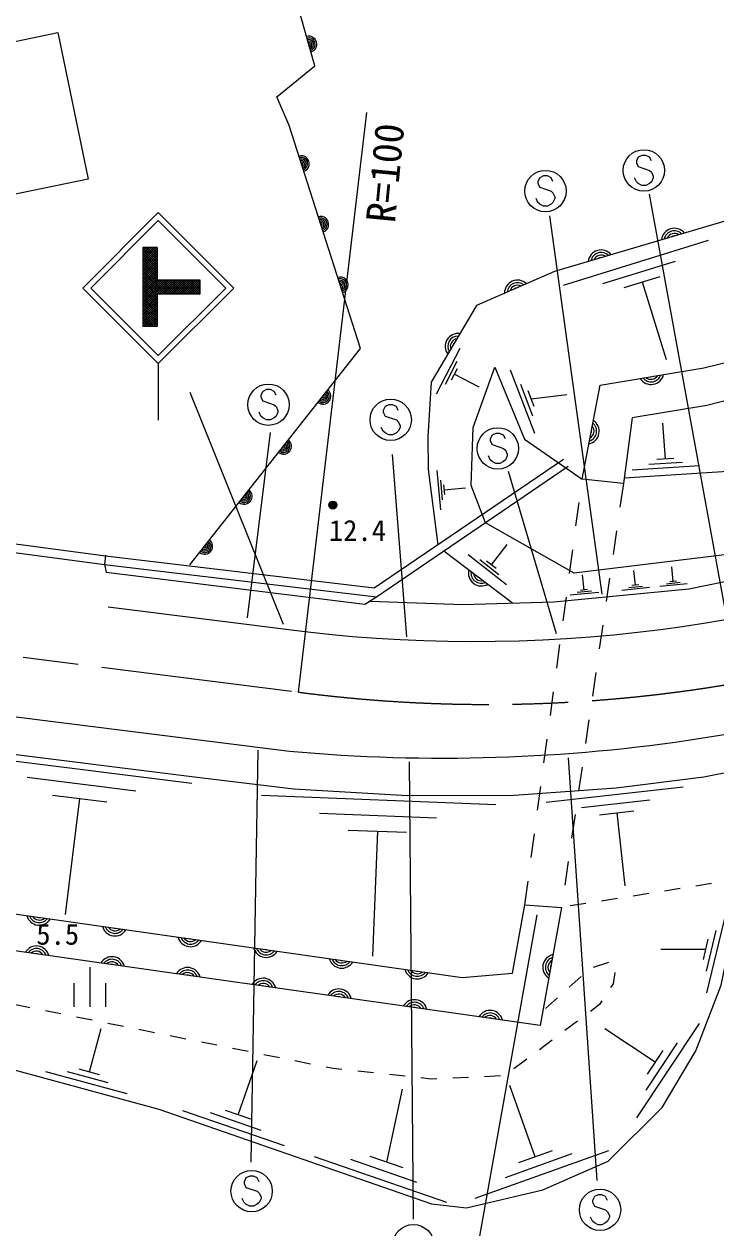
# Model space of a CAD drawing. Units: millimetres, scale not verified. Extents: x 40000 to 680000, y 20000 to 380000.
# Drawn here: x 501006 to 544494, y 243316 to 318921 of the extents above; entities that cross this region are included whole.
import ezdxf
from ezdxf.enums import TextEntityAlignment as Align

# ---------------------------------------------------------------- set-up
doc = ezdxf.new("R2010")
doc.units = ezdxf.units.MM
doc.header["$LTSCALE"] = 1000
doc.linetypes.add('CHAIN', pattern=[18.5, 12, -1.5, 3.5, -1.5])
for name, color, linetype, lineweight in [('M-BGD', 7, 'Continuous', 13), ('M-BMK', 2, 'CHAIN', 13), ('M-BMK-SRVR', 3, 'Continuous', 13), ('M-STR-HTXT', 7, 'Continuous', 13), ('M-STR-STRC', 7, 'Continuous', 13), ('M-STR-STRD', 7, 'Continuous', 13)]:
    doc.layers.add(name, color=color, linetype=linetype, lineweight=lineweight)
doc.styles.add('ＭＳ ゴシック', font='')
doc.styles.get('ＭＳ ゴシック').set_extended_font_data('MS Gothic')

msp = doc.modelspace()

# ---------------------------------------------------------------- linework, layer by layer
at = {"layer": 'M-BGD'}
for p, q in [((519290, 316308), (517312, 323225)), ((475114, 312585), (503120, 318389)), ((503120, 318389), (505027, 309186)), ((516897, 314361), (519290, 316308)), ((517664, 312547), (516897, 314361)), ((522150, 298541), (517664, 312547)), ((505027, 309186), (494409, 306986)), ((534917, 302521), (544037, 305359)), ((537387, 302622), (541947, 304041)), ((538716, 302369), (540996, 303078)), ((539856, 302724), (541369, 297860)), ((511432, 284950), (522150, 298541)), ((526925, 295694), (528418, 298560)), ((527489, 296311), (528236, 297744)), ((527867, 296570), (528240, 297286)), ((533102, 293202), (531587, 297185)), ((528054, 296928), (529583, 296132)), ((532989, 294299), (532231, 296290)), ((533065, 294898), (532686, 295893)), ((532875, 295395), (535132, 295666)), ((541315, 291606), (541162, 293861)), ((543467, 291185), (539239, 290899)), ((542391, 291395), (540277, 291253)), ((541843, 291642), (540786, 291570)), ((527205, 288409), (526978, 290890)), ((527314, 289044), (527200, 290285)), ((527451, 289370), (527394, 289990)), ((527422, 289680), (528745, 289801)), ((538678, 290068), (538461, 288584)), ((535694, 287399), (535895, 288885)), ((538244, 287099), (538027, 285615)), ((527398, 285829), (531713, 282564)), ((530378, 284964), (531376, 286245)), ((535293, 284426), (535493, 285912)), ((506121, 285569), (506061, 284989)), ((531329, 283707), (528927, 285580)), ((530853, 284336), (529653, 285272)), ((530678, 284730), (530078, 285198)), ((506061, 284989), (506161, 284509)), ((536203, 283379), (536106, 284342)), ((539432, 283674), (539338, 284599)), ((541810, 283913), (541717, 284832)), ((537810, 284131), (537594, 282647)), ((540322, 283531), (538588, 283356)), ((539877, 283602), (539010, 283515)), ((539648, 283696), (539215, 283652)), ((542695, 283770), (540971, 283596)), ((542253, 283841), (541391, 283754)), ((542025, 283935), (541594, 283891)), ((534891, 281453), (535092, 282939)), ((537129, 283230), (535325, 283048)), ((536666, 283305), (535764, 283214)), ((536428, 283402), (535977, 283357)), ((537377, 281162), (537160, 279678)), ((534490, 278480), (534690, 279966)), ((536943, 278194), (536726, 276710)), ((534088, 275507), (534289, 276993)), ((536510, 275225), (536293, 273741)), ((533686, 272534), (533887, 274020)), ((497895, 272964), (511562, 271253)), ((536076, 272257), (535859, 270773)), ((501198, 271625), (508032, 270770)), ((533285, 269561), (533486, 271047)), ((533828, 270052), (542425, 271010)), ((502792, 270500), (506209, 270072)), ((504501, 270286), (503588, 262997)), ((515921, 270486), (530658, 269911)), ((536041, 269718), (540340, 270197)), ((519567, 269359), (526936, 269072)), ((535642, 269289), (535425, 267804)), ((537180, 269265), (539329, 269505)), ((538255, 269385), (538766, 264800)), ((521371, 268305), (525055, 268161)), ((523213, 268233), (522907, 260373)), ((532883, 266588), (533084, 268074)), ((535209, 266320), (534992, 264836)), ((532482, 263615), (532683, 265101)), ((542248, 264629), (541261, 264472)), ((544224, 264942), (543236, 264785)), ((538298, 264003), (537310, 263847)), ((540273, 264316), (539285, 264160)), ((532482, 263615), (534789, 263447)), ((534789, 263447), (533441, 256035)), ((536322, 263690), (535335, 263534)), ((545138, 263193), (543905, 258085)), ((544489, 261998), (543873, 259444)), ((543995, 261442), (543686, 260165)), ((543840, 260803), (541038, 260799)), ((505135, 259696), (505135, 257196)), ((536808, 259692), (537756, 260008)), ((538130, 259360), (538035, 258656)), ((504135, 258696), (504135, 257196)), ((506135, 258696), (506135, 257196)), ((535277, 258429), (536021, 259097)), ((538035, 258656), (537877, 258414)), ((501366, 257145), (500386, 257342)), ((533788, 257093), (534532, 257761)), ((537178, 257345), (536600, 256911)), ((537330, 257577), (537178, 257345)), ((503327, 256752), (502347, 256948)), ((505288, 256359), (504308, 256555)), ((535800, 256311), (535000, 255711)), ((505111, 253111), (505853, 255838)), ((507249, 255965), (506269, 256162)), ((509210, 255572), (508230, 255769)), ((540672, 253719), (537501, 255824)), ((543438, 256165), (539491, 250220)), ((511171, 255179), (510191, 255376)), ((513132, 254786), (512152, 254982)), ((534200, 255110), (533401, 254510)), ((542055, 254942), (540081, 251969)), ((515093, 254393), (514113, 254589)), ((517054, 253999), (516074, 254196)), ((541165, 254462), (540178, 252976)), ((505751, 252937), (504472, 253285)), ((514469, 250424), (515652, 253834)), ((519015, 253606), (518035, 253803)), ((520425, 253323), (519996, 253409)), ((520984, 253264), (520425, 253323)), ((532601, 253910), (531801, 253309)), ((507483, 251733), (502369, 253124)), ((506297, 252422), (503740, 253118)), ((522972, 253051), (521978, 253157)), ((524961, 252839), (523967, 252945)), ((526604, 252663), (525955, 252733)), ((526951, 252679), (526604, 252663)), ((528949, 252769), (527950, 252724)), ((530947, 252859), (529948, 252814)), ((523805, 247449), (524785, 252031)), ((533140, 247781), (531538, 252262)), ((517370, 248463), (510976, 250680)), ((515920, 249443), (512723, 250552)), ((515268, 250147), (513670, 250701)), ((537742, 248162), (529339, 245159)), ((534190, 248156), (532090, 247406)), ((527572, 244903), (519271, 247782)), ((525688, 246176), (521538, 247615)), ((524843, 247089), (522768, 247809)), ((535441, 247972), (531240, 246470))]:
    msp.add_line(p, q, dxfattribs=at)
for points in [[(555346, 309917), (549236, 307787), (534345, 303382), (529443, 301252), (526589, 296422), (526382, 293000), (526403, 290952), (527004, 286226)], [(112961, 286987), (124720, 292625), (133738, 296241), (141735, 299048), (151603, 301998), (160564, 304252), (170461, 306095), (179848, 307471), (189149, 308407), (201173, 308789), (211892, 308577), (224001, 307712), (291034, 299314), (303492, 297698), (512224, 271573)], [(89888, 268454), (111339, 280352), (123150, 286615), (133743, 291008), (146647, 295316), (154802, 297712), (165562, 300444), (175735, 302105), (187756, 303366), (200408, 303891), (212598, 303912), (222014, 302861), (302723, 291433), (366793, 282291), (446773, 270653), (528549, 259052), (531702, 259325), (532482, 263615)], [(533441, 256035), (446446, 268376), (366465, 280014), (302400, 289156), (221725, 300579), (212472, 301612), (200458, 301591), (187924, 301071), (176040, 299824), (166032, 298190), (155409, 295493), (147336, 293121), (134549, 288852), (124132, 284532), (112436, 278330), (91003, 266443)], [(536092, 290347), (537209, 296252), (543724, 297327), (552142, 299375), (559121, 301598)], [(389115, 300322), (425841, 295779), (435829, 294518), (449807, 292855), (459358, 291672), (474068, 289665), (479192, 288986), (500950, 286216), (506130, 285535), (523017, 283511), (534904, 291606)], [(388478, 299846), (425773, 295234), (435762, 293972), (449741, 292309), (459287, 291127), (473995, 289120), (479121, 288441), (500880, 285670), (506061, 284989), (523156, 282940), (535213, 291151)], [(559995, 299671), (552803, 297245), (543931, 294970), (539236, 294184), (538678, 290068), (536092, 290347)], [(563816, 291252), (545387, 285633), (535583, 284444), (530007, 287606), (529103, 289942), (529241, 293595), (530592, 297366), (532454, 292844), (536092, 290347)], [(538727, 290431), (545890, 290886), (561872, 295536)], [(522751, 282684), (528593, 282479), (534301, 282634), (542781, 283451), (550929, 285105), (557486, 286936), (564651, 289411)], [(506161, 284509), (522432, 282483), (523156, 282940)], [(512224, 271573), (517962, 270902), (525108, 270467), (531819, 270496), (538228, 270959), (543730, 271640), (553371, 273549), (560744, 275581), (567626, 278001)], [(413377, 264714), (470258, 257235), (478084, 257254), (490713, 255269), (500156, 253312), (509486, 250774), (526614, 244833), (528826, 244578), (533618, 245712), (537730, 247513), (541105, 250887), (543232, 254432), (544820, 258558), (546199, 265255)]]:
    msp.add_lwpolyline(points, dxfattribs=at)
for radius in [250, 204, 159, 114, 68.2, 22.7]:
    msp.add_circle((520417, 288714), radius, dxfattribs=at)
for centre, radius, start, end in [((518905, 317655), 500, 285.96215, 105.96215), ((518905, 317655), 400, 285.96215, 105.96215), ((518905, 317655), 300, 285.96215, 105.96215), ((518905, 317655), 200, 285.96215, 105.96215), ((518905, 317655), 100, 285.96215, 105.96215), ((518905, 317655), 100, 285.96215, 105.96215), ((518431, 310151), 500, 287.75971, 107.75971), ((518431, 310151), 400, 287.75971, 107.75971), ((518431, 310151), 300, 287.75971, 107.75971), ((518431, 310151), 200, 287.75971, 107.75971), ((518431, 310151), 100, 287.75971, 107.75971), ((518431, 310151), 100, 287.75971, 107.75971), ((519651, 306342), 500, 287.75971, 107.75971), ((519651, 306342), 400, 287.75971, 107.75971), ((519651, 306342), 300, 287.75971, 107.75971), ((519651, 306342), 200, 287.75971, 107.75971), ((519651, 306342), 100, 287.75971, 107.75971), ((519651, 306342), 100, 287.75971, 107.75971), ((541879, 305285), 812, 39.09984, 173.86011), ((541879, 305285), 650, 45.21563, 167.74432), ((541879, 305285), 488, 56.34831, 156.61163), ((541879, 305285), 325, 90.5376, 122.42234), ((537276, 303923), 812, 39.09984, 173.86011), ((537276, 303923), 650, 45.21563, 167.74432), ((537276, 303923), 488, 56.34831, 156.61163), ((537276, 303923), 325, 90.5376, 122.42234), ((520871, 302533), 500, 287.75971, 107.75971), ((520871, 302533), 400, 287.75971, 107.75971), ((520871, 302533), 300, 287.75971, 107.75971), ((520871, 302533), 200, 287.75971, 107.75971), ((520871, 302533), 100, 287.75971, 107.75971), ((520871, 302533), 100, 287.75971, 107.75971), ((532019, 302030), 812, 46.10959, 180.86986), ((532019, 302030), 650, 52.22538, 174.75407), ((532019, 302030), 488, 63.35807, 163.62138), ((532019, 302030), 325, 97.54736, 129.43209), ((528285, 298678), 812, 82.0365, 216.79677), ((528285, 298678), 650, 88.15229, 210.68099), ((528285, 298678), 488, 99.28498, 199.5483), ((528285, 298678), 325, 133.47427, 165.35901), ((540416, 297098), 812, 211.99368, 346.75395), ((540416, 297098), 650, 218.10947, 340.63816), ((540416, 297098), 488, 229.24215, 329.50547), ((540416, 297098), 325, 263.43144, 295.31618), ((519791, 295550), 500, 231.73988, 51.73988), ((519791, 295550), 400, 231.73988, 51.73988), ((519791, 295550), 300, 231.73988, 51.73988), ((519791, 295550), 200, 231.73988, 51.73988), ((519791, 295550), 100, 231.73988, 51.73988), ((519791, 295550), 100, 231.73988, 51.73988), ((536344, 293358), 812, 281.90936, 56.66963), ((536344, 293358), 650, 288.02515, 50.55384), ((536344, 293358), 488, 299.15784, 39.42115), ((536344, 293358), 325, 333.34713, 5.23186), ((517315, 292410), 500, 231.73988, 51.73988), ((517315, 292410), 400, 231.73988, 51.73988), ((517315, 292410), 300, 231.73988, 51.73988), ((517315, 292410), 200, 231.73988, 51.73988), ((517315, 292410), 100, 231.73988, 51.73988), ((517315, 292410), 100, 231.73988, 51.73988), ((514838, 289269), 500, 231.73988, 51.73988), ((514838, 289269), 400, 231.73988, 51.73988), ((514838, 289269), 300, 231.73988, 51.73988), ((514838, 289269), 200, 231.73988, 51.73988), ((514838, 289269), 100, 231.73988, 51.73988), ((514838, 289269), 100, 231.73988, 51.73988), ((512361, 286128), 500, 231.73988, 51.73988), ((512361, 286128), 400, 231.73988, 51.73988), ((512361, 286128), 300, 231.73988, 51.73988), ((512361, 286128), 200, 231.73988, 51.73988), ((512361, 286128), 100, 231.73988, 51.73988), ((512361, 286128), 100, 231.73988, 51.73988), ((529744, 284446), 812, 165.50284, 300.26311), ((529744, 284446), 650, 171.61862, 294.14732), ((529744, 284446), 488, 182.75131, 283.01463), ((529744, 284446), 325, 216.9406, 248.82534), ((501962, 263139), 812, 194.54543, 329.3057), ((501962, 263139), 650, 200.66122, 323.18991), ((501962, 263139), 488, 211.79391, 312.05723), ((501962, 263139), 325, 245.9832, 277.86794), ((506715, 262465), 812, 194.54543, 329.3057), ((506715, 262465), 650, 200.66122, 323.18991), ((506715, 262465), 488, 211.79391, 312.05723), ((506715, 262465), 325, 245.9832, 277.86794), ((501781, 260211), 812, 14.54543, 149.3057), ((501781, 260211), 650, 20.66122, 143.18991), ((511467, 261791), 812, 194.54543, 329.3057), ((511467, 261791), 650, 200.66122, 323.18991), ((511467, 261791), 488, 211.79391, 312.05723), ((511467, 261791), 325, 245.9832, 277.86794), ((516219, 261116), 812, 194.54543, 329.3057), ((516219, 261116), 650, 200.66122, 323.18991), ((516219, 261116), 488, 211.79391, 312.05723), ((501781, 260211), 488, 31.79391, 132.05723), ((501781, 260211), 325, 65.9832, 97.86794), ((506533, 259536), 812, 14.54543, 149.3057), ((506533, 259536), 650, 20.66122, 143.18991), ((516219, 261116), 325, 245.9832, 277.86794), ((520972, 260442), 812, 194.54543, 329.3057), ((520972, 260442), 650, 200.66122, 323.18991), ((520972, 260442), 488, 211.79391, 312.05723), ((520972, 260442), 325, 245.9832, 277.86794), ((534423, 259685), 812, 102.31502, 237.07529), ((534423, 259685), 650, 108.43081, 230.9595), ((534423, 259685), 488, 119.5635, 219.82681), ((506533, 259536), 488, 31.79391, 132.05723), ((506533, 259536), 325, 65.9832, 97.86794), ((511285, 258862), 812, 14.54543, 149.3057), ((511285, 258862), 650, 20.66122, 143.18991), ((511285, 258862), 488, 31.79391, 132.05723), ((525724, 259768), 812, 194.54543, 329.3057), ((525724, 259768), 650, 200.66122, 323.18991), ((525724, 259768), 488, 211.79391, 312.05723), ((525724, 259768), 325, 245.9832, 277.86794), ((534423, 259685), 325, 153.75278, 185.63752), ((511285, 258862), 325, 65.9832, 97.86794), ((516038, 258188), 812, 14.54543, 149.3057), ((516038, 258188), 650, 20.66122, 143.18991), ((516038, 258188), 488, 31.79391, 132.05723), ((516038, 258188), 325, 65.9832, 97.86794), ((520790, 257514), 812, 14.54543, 149.3057), ((520790, 257514), 650, 20.66122, 143.18991), ((520790, 257514), 488, 31.79391, 132.05723), ((520790, 257514), 325, 65.9832, 97.86794), ((525543, 256839), 812, 14.54543, 149.3057), ((525543, 256839), 650, 20.66122, 143.18991), ((525543, 256839), 488, 31.79391, 132.05723), ((525543, 256839), 325, 65.9832, 97.86794), ((530295, 256165), 812, 14.54543, 149.3057), ((530295, 256165), 650, 20.66122, 143.18991), ((530295, 256165), 488, 31.79391, 132.05723), ((530295, 256165), 325, 65.9832, 97.86794)]:
    msp.add_arc(centre, radius, start, end, dxfattribs=at)
at = {"layer": 'M-BMK'}
msp.add_line((469193, 283161), (518248, 276966), dxfattribs=at)
msp.add_arc((530115, 367837), 91643, 262.55992, 293.30832, dxfattribs=at)
at = {"layer": 'M-BMK-SRVR'}
msp.add_line((518248, 276966), (522542, 313359), dxfattribs=at)
at = {"layer": 'M-STR-HTXT'}
msp.add_line((533233, 262985), (527457, 230659), dxfattribs=at)
at = {"layer": 'M-STR-STRC'}
for p, q in [((539609, 310558), (539491, 310322)), ((539491, 310322), (539491, 310204)), ((539491, 310204), (539609, 309967)), ((539845, 310676), (539609, 310558)), ((540082, 310676), (539845, 310676)), ((540318, 310558), (540082, 310676)), ((540436, 310322), (540318, 310558)), ((533424, 309261), (533306, 309025)), ((533660, 309380), (533424, 309261)), ((533897, 309380), (533660, 309380)), ((534133, 309261), (533897, 309380)), ((534251, 309025), (534133, 309261)), ((539491, 309022), (539373, 309258)), ((539609, 309967), (540318, 309731)), ((540318, 309731), (540436, 309613)), ((540436, 309613), (540555, 309376)), ((540555, 309258), (540436, 309022)), ((540555, 309376), (540555, 309258)), ((533306, 309025), (533306, 308907)), ((533306, 308907), (533424, 308670)), ((533424, 308670), (534133, 308434)), ((539609, 308904), (539491, 309022)), ((539845, 308786), (539609, 308904)), ((540082, 308786), (539845, 308786)), ((540318, 308904), (540082, 308786)), ((540436, 309022), (540318, 308904)), ((533306, 307725), (533187, 307961)), ((533424, 307607), (533306, 307725)), ((534133, 308434), (534251, 308316)), ((534251, 307725), (534133, 307607)), ((534251, 308316), (534369, 308080)), ((534369, 307961), (534251, 307725)), ((534369, 308080), (534369, 307961)), ((545101, 282047), (540313, 308235)), ((504708, 302345), (509446, 307083)), ((509446, 307083), (514184, 302345)), ((533660, 307489), (533424, 307607)), ((533897, 307489), (533660, 307489)), ((534133, 307607), (533897, 307489)), ((505203, 302345), (509446, 306588)), ((509446, 306588), (513689, 302345)), ((534028, 306888), (537326, 283128)), ((508464, 304883), (508464, 299918)), ((509364, 304883), (508464, 304883)), ((508464, 304050), (509298, 304883)), ((508464, 304191), (509156, 304883)), ((508464, 304333), (509015, 304883)), ((508464, 304474), (508873, 304883)), ((508464, 304615), (508732, 304883)), ((508464, 304757), (508590, 304883)), ((509364, 303967), (508464, 304867)), ((508464, 303908), (509364, 304808)), ((509364, 303825), (508464, 304725)), ((509364, 304108), (508589, 304883)), ((509364, 304250), (508730, 304883)), ((509364, 304391), (508872, 304883)), ((509364, 304533), (509013, 304883)), ((509364, 304674), (509154, 304883)), ((509364, 304815), (509296, 304883)), ((509364, 304883), (509364, 302851)), ((508464, 303767), (509364, 304667)), ((509364, 303684), (508464, 304584)), ((508464, 303625), (509364, 304525)), ((509364, 303543), (508464, 304443)), ((508464, 303484), (509364, 304384)), ((509364, 303401), (508464, 304301)), ((508464, 303343), (509364, 304243)), ((509364, 303260), (508464, 304160)), ((508464, 303201), (509364, 304101)), ((509364, 303118), (508464, 304018)), ((508464, 303060), (509364, 303960)), ((509364, 302977), (508464, 303877)), ((508464, 302918), (509364, 303818)), ((510248, 301951), (508464, 303735)), ((508464, 302777), (509364, 303677)), ((510107, 301951), (508464, 303594)), ((508464, 302635), (509364, 303535)), ((509966, 301951), (508464, 303453)), ((508464, 302494), (509364, 303394)), ((509824, 301951), (508464, 303311)), ((508464, 302353), (509364, 303253)), ((509683, 301951), (508464, 303170)), ((508464, 302211), (509364, 303111)), ((509541, 301951), (508464, 303028)), ((508464, 302070), (509364, 302970)), ((509400, 301951), (508464, 302887)), ((508464, 301080), (510235, 302851)), ((508464, 301221), (510093, 302851)), ((508464, 301363), (509952, 302851)), ((508464, 301504), (509811, 302851)), ((508464, 301645), (509669, 302851)), ((508464, 301787), (509528, 302851)), ((508464, 301928), (509386, 302851)), ((509364, 301845), (508464, 302745)), ((509364, 301704), (508464, 302604)), ((509364, 301562), (508464, 302462)), ((509364, 302851), (512057, 302851)), ((509476, 301951), (510376, 302851)), ((510390, 301951), (509490, 302851)), ((509618, 301951), (510518, 302851)), ((510531, 301951), (509631, 302851)), ((509759, 301951), (510659, 302851)), ((510673, 301951), (509773, 302851)), ((509901, 301951), (510801, 302851)), ((510814, 301951), (509914, 302851)), ((510042, 301951), (510942, 302851)), ((510956, 301951), (510056, 302851)), ((510183, 301951), (511083, 302851)), ((511097, 301951), (510197, 302851)), ((510325, 301951), (511225, 302851)), ((511238, 301951), (510338, 302851)), ((510466, 301951), (511366, 302851)), ((511380, 301951), (510480, 302851)), ((510608, 301951), (511508, 302851)), ((511521, 301951), (510621, 302851)), ((510749, 301951), (511649, 302851)), ((511663, 301951), (510763, 302851)), ((510891, 301951), (511791, 302851)), ((511804, 301951), (510904, 302851)), ((511032, 301951), (511932, 302851)), ((511946, 301951), (511046, 302851)), ((511173, 301951), (512057, 302834)), ((512057, 301981), (511187, 302851)), ((511315, 301951), (512057, 302693)), ((512057, 302123), (511328, 302851)), ((511456, 301951), (512057, 302551)), ((512057, 302264), (511470, 302851)), ((512057, 302405), (511611, 302851)), ((512057, 302547), (511753, 302851)), ((512057, 302688), (511894, 302851)), ((512057, 302830), (512036, 302851)), ((512057, 302851), (512057, 301951)), ((504708, 302345), (509446, 297608)), ((505203, 302345), (509446, 298103)), ((509364, 301421), (508464, 302321)), ((509364, 301280), (508464, 302180)), ((509364, 301138), (508464, 302038)), ((509364, 300997), (508464, 301897)), ((508464, 300938), (509364, 301838)), ((509364, 300855), (508464, 301755)), ((508464, 300797), (509364, 301697)), ((512057, 301951), (509364, 301951)), ((509364, 301951), (509364, 299918)), ((509446, 298103), (513689, 302345)), ((509446, 297608), (514184, 302345)), ((511598, 301951), (512057, 302410)), ((511739, 301951), (512057, 302268)), ((511881, 301951), (512057, 302127)), ((512022, 301951), (512057, 301985)), ((509364, 300714), (508464, 301614)), ((508464, 300655), (509364, 301555)), ((509364, 300572), (508464, 301472)), ((508464, 300514), (509364, 301414)), ((509364, 300431), (508464, 301331)), ((508464, 300373), (509364, 301273)), ((509364, 300290), (508464, 301190)), ((508464, 300231), (509364, 301131)), ((509364, 300148), (508464, 301048)), ((508464, 300090), (509364, 300990)), ((509364, 300007), (508464, 300907)), ((508464, 299948), (509364, 300848)), ((509311, 299918), (508464, 300765)), ((509169, 299918), (508464, 300624)), ((509028, 299918), (508464, 300482)), ((508887, 299918), (508464, 300341)), ((508745, 299918), (508464, 300200)), ((508575, 299918), (509364, 300707)), ((508717, 299918), (509364, 300565)), ((508858, 299918), (509364, 300424)), ((508999, 299918), (509364, 300283)), ((508604, 299918), (508464, 300058)), ((509364, 299918), (508464, 299918)), ((509141, 299918), (509364, 300141)), ((509282, 299918), (509364, 300000)), ((509446, 297608), (509446, 294052)), ((511431, 295804), (517284, 281239)), ((516015, 295843), (515897, 295607)), ((516252, 295961), (516015, 295843)), ((516488, 295961), (516252, 295961)), ((516724, 295843), (516488, 295961)), ((516842, 295607), (516724, 295843)), ((515897, 295607), (515897, 295489)), ((515897, 295489), (516015, 295252)), ((516015, 295252), (516724, 295016)), ((516724, 295016), (516842, 294898)), ((516842, 294898), (516961, 294661)), ((523697, 294895), (523579, 294659)), ((523933, 295014), (523697, 294895)), ((524170, 295014), (523933, 295014)), ((524406, 294895), (524170, 295014)), ((524524, 294659), (524406, 294895)), ((515897, 294307), (515779, 294543)), ((516015, 294189), (515897, 294307)), ((516252, 294071), (516015, 294189)), ((516724, 294189), (516488, 294071)), ((516842, 294307), (516724, 294189)), ((516961, 294543), (516842, 294307)), ((516961, 294661), (516961, 294543)), ((523579, 294659), (523579, 294541)), ((523579, 294541), (523697, 294305)), ((523697, 294305), (524406, 294068)), ((516488, 294071), (516252, 294071)), ((523579, 293359), (523461, 293595)), ((523697, 293241), (523579, 293359)), ((524406, 294068), (524524, 293950)), ((524524, 293359), (524406, 293241)), ((524524, 293950), (524642, 293714)), ((524642, 293595), (524524, 293359)), ((524642, 293714), (524642, 293595)), ((516485, 293277), (515022, 281638)), ((523933, 293123), (523697, 293241)), ((524170, 293123), (523933, 293123)), ((524406, 293241), (524170, 293123)), ((530431, 293100), (530313, 292863)), ((530313, 292863), (530313, 292745)), ((530313, 292745), (530431, 292509)), ((530667, 293218), (530431, 293100)), ((530904, 293218), (530667, 293218)), ((531140, 293100), (530904, 293218)), ((531258, 292863), (531140, 293100)), ((524151, 291880), (525048, 280441)), ((530431, 292509), (531140, 292272)), ((531140, 292272), (531258, 292154)), ((531258, 292154), (531376, 291918)), ((531376, 291918), (531376, 291800)), ((530313, 291563), (530195, 291800)), ((530431, 291445), (530313, 291563)), ((530667, 291327), (530431, 291445)), ((530904, 291327), (530667, 291327)), ((531140, 291445), (530904, 291327)), ((531258, 291563), (531140, 291445)), ((531376, 291800), (531258, 291563)), ((531433, 290849), (534459, 280657)), ((515702, 273331), (515253, 247442)), ((525479, 243875), (525229, 272582)), ((535206, 272832), (537001, 246295)), ((515192, 246572), (514956, 246454)), ((515429, 246572), (515192, 246572)), ((515665, 246454), (515429, 246572)), ((514956, 246454), (514838, 246218)), ((514838, 246218), (514838, 246100)), ((514838, 246100), (514956, 245863)), ((514956, 245863), (515665, 245627)), ((515783, 246218), (515665, 246454)), ((514838, 244918), (514720, 245154)), ((515665, 245627), (515783, 245509)), ((515783, 245509), (515901, 245272)), ((515901, 245154), (515783, 244918)), ((515901, 245272), (515901, 245154)), ((536854, 245282), (536736, 245045)), ((536736, 245045), (536736, 244927)), ((537090, 245400), (536854, 245282)), ((537327, 245400), (537090, 245400)), ((537563, 245282), (537327, 245400)), ((537681, 245045), (537563, 245282)), ((514956, 244800), (514838, 244918)), ((515192, 244681), (514956, 244800)), ((515429, 244681), (515192, 244681)), ((515665, 244800), (515429, 244681)), ((515783, 244918), (515665, 244800)), ((536736, 244927), (536854, 244691)), ((536854, 244691), (537563, 244455)), ((537563, 244455), (537681, 244336)), ((537681, 244336), (537799, 244100)), ((536736, 243745), (536618, 243982)), ((536854, 243627), (536736, 243745)), ((537090, 243509), (536854, 243627)), ((537327, 243509), (537090, 243509)), ((537563, 243627), (537327, 243509)), ((537681, 243745), (537563, 243627)), ((537799, 243982), (537681, 243745)), ((537799, 244100), (537799, 243982))]:
    msp.add_line(p, q, dxfattribs=at)
for centre in [(539964, 309731), (533778, 308434), (516370, 295016), (524051, 294068), (530785, 292272), (515310, 245627), (537208, 244455), (525479, 242229)]:
    msp.add_circle(centre, 1300, dxfattribs=at)
at = {"layer": 'M-STR-STRD'}
for p, q in [((224257, 310020), (517690, 273262)), ((506292, 282321), (518663, 280767))]:
    msp.add_line(p, q, dxfattribs=at)
for centre, radius, start, end in [((529275, 371696), 91547, 263.34339, 293.28887), ((527335, 379112), 106289, 264.79382, 292.74397)]:
    msp.add_arc(centre, radius, start, end, dxfattribs=at)

# ---------------------------------------------------------------- texts
at = {"layer": 'M-BGD', "style": 'ＭＳ ゴシック'}
for s, p in [('12.4', (520166, 286064)), ('5.5', (501776, 260708))]:
    msp.add_text(s, height=1320, dxfattribs=at).set_placement(p, align=Align.BOTTOM_LEFT)
at = {"layer": 'M-BMK-SRVR', "style": 'ＭＳ ゴシック'}
msp.add_text('R=100', height=1833, rotation=84.512, dxfattribs=at).set_placement((523403, 306471), align=Align.MIDDLE_LEFT)

doc.saveas('drawing.dxf')
